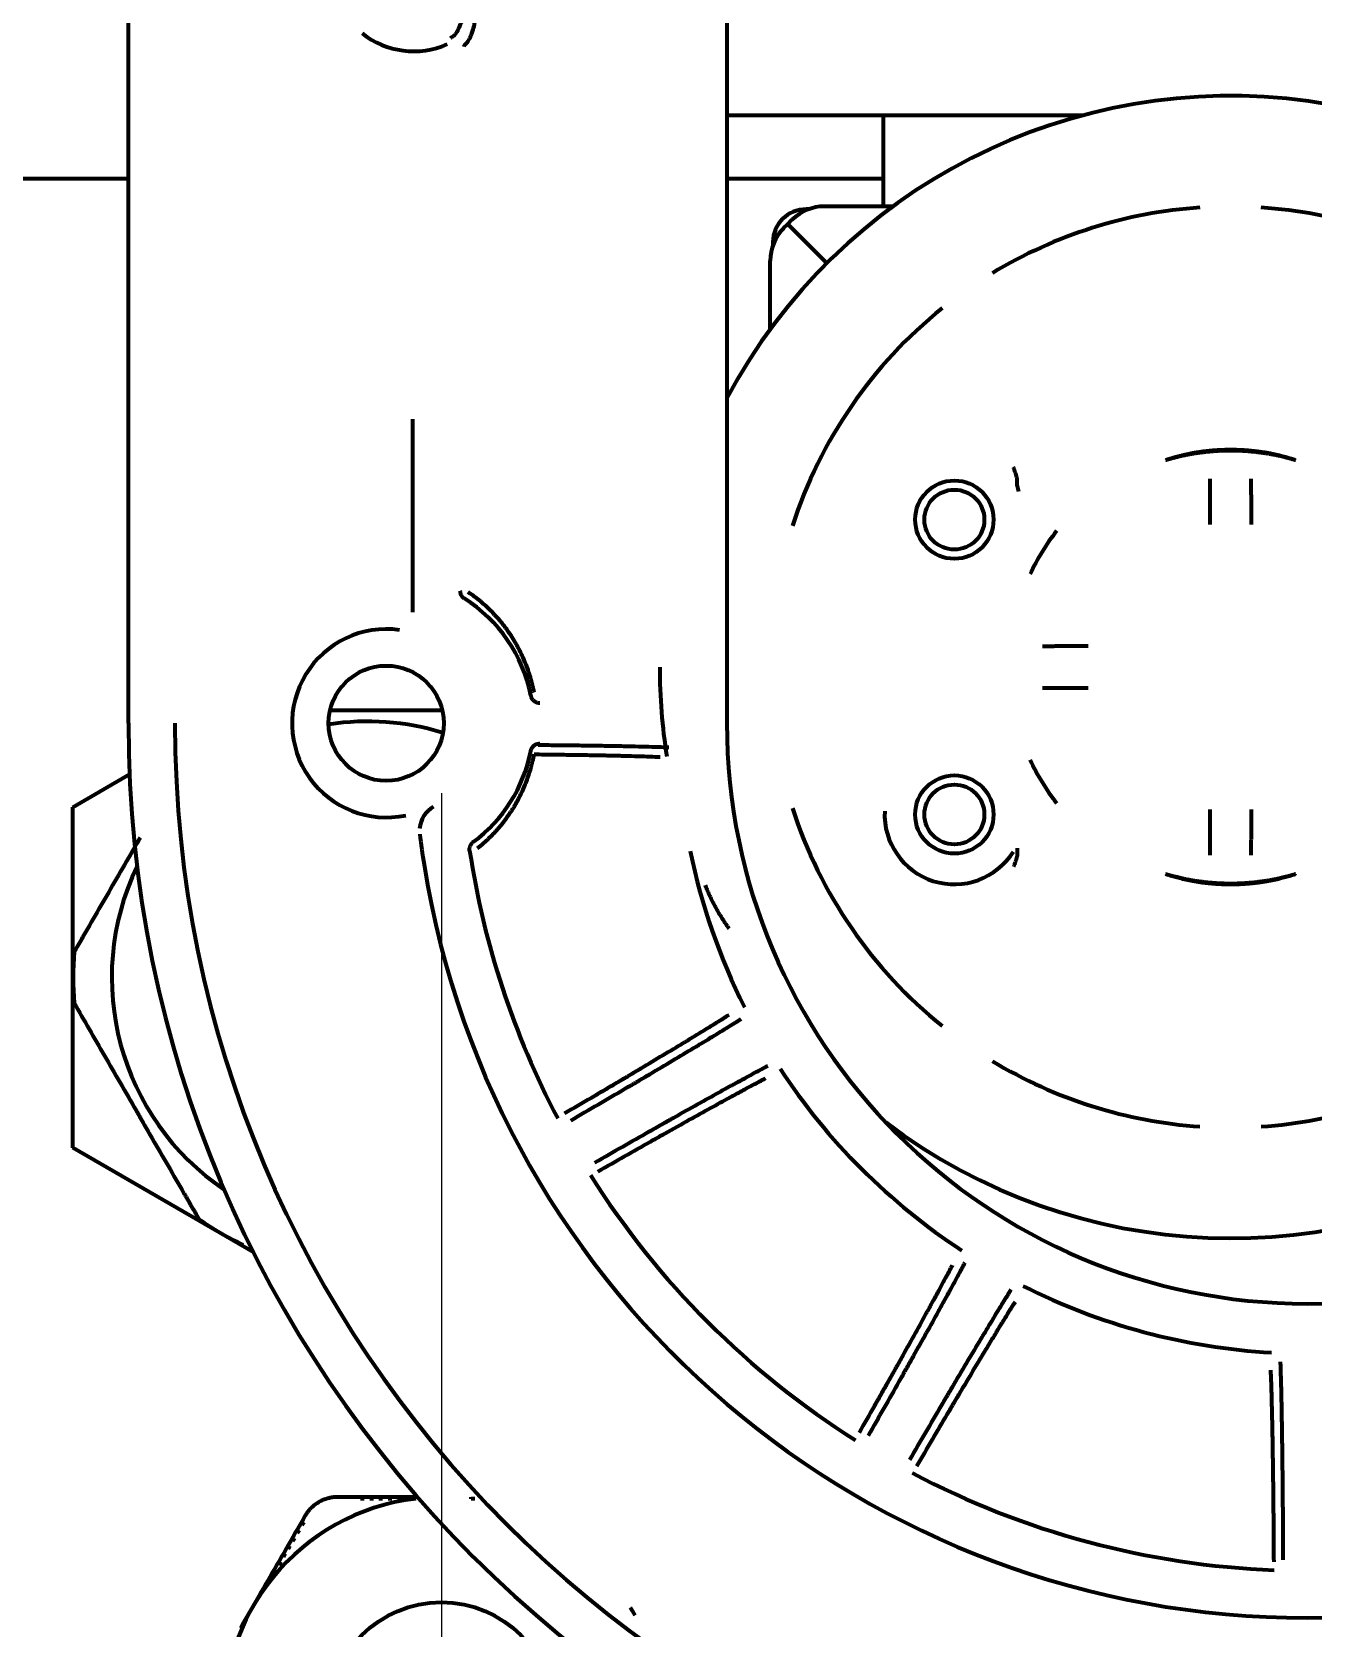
# Model space of a CAD drawing. Header units: inches. Extents: x 904 to 7172, y 213 to 5528.
# Drawn here: x 3591.9 to 3661.4, y 4371.9 to 4458.5 of the extents above; entities that cross this region are included whole.
import ezdxf

# ---------------------------------------------------------------- set-up
doc = ezdxf.new("R2010")
doc.units = ezdxf.units.IN

# ---------------------------------------------------------------- blocks, each defined once
blk = doc.blocks.new('A$C29D5572B')
at = {"color": 1}
blk.add_line((0, 50), (0, -50), dxfattribs=at)
blk = doc.blocks.new('A$C0F8E2EAE')
blk.add_blockref('A$C29D5572B', (0, 0))

msp = doc.modelspace()

# ---------------------------------------------------------------- linework, layer by layer
at = {"linetype": 'Continuous', "lineweight": 70}
for p, q in [((3597.119, 4421.029), (3597.119, 4493.04)), ((3629.619, 4465.052), (3629.619, 4421.029)), ((3629.619, 4454.029), (3648.969, 4454.029)), ((3638.119, 4449.081), (3638.119, 4454.03)), ((3597.113, 4450.579), (3258.116, 4450.579)), ((3638.119, 4450.579), (3629.614, 4450.579)), ((3638.638, 4449.079), (3634.921, 4449.079)), ((3633.153, 4448.347), (3632.927, 4448.121)), ((3634.068, 4448.929), (3633.919, 4448.929)), ((3632.701, 4447.895), (3632.927, 4448.121)), ((3633.634, 4447.414), (3632.927, 4448.121)), ((3633.634, 4447.414), (3632.927, 4448.121)), ((3633.634, 4447.414), (3635.048, 4445.999)), ((3633.634, 4447.414), (3635.048, 4445.999)), ((3632.119, 4447.129), (3632.119, 4446.98)), ((3631.969, 4442.409), (3631.969, 4446.127)), ((3612.546, 4437.527), (3612.546, 4427.067)), ((3645.388, 4433.912), (3645.388, 4434.236)), ((3594.097, 4416.479), (3597.179, 4418.258)), ((3594.097, 4397.979), (3594.097, 4416.479)), ((3645.388, 4414.246), (3645.388, 4413.922)), ((3638.639, 4399.079), (3638.526, 4399.079)), ((3638.672, 4398.929), (3638.845, 4398.929)), ((3603.927, 4392.304), (3594.097, 4397.979)), ((3609.727, 4379.029), (3609.727, 4378.929)), ((3609.927, 4378.929), (3609.727, 4378.929)), ((3609.927, 4379.029), (3609.741, 4379.029)), ((3610.227, 4379.029), (3609.927, 4379.029)), ((3609.927, 4379.029), (3609.927, 4378.929)), ((3610.427, 4379.029), (3610.227, 4379.029)), ((3610.227, 4379.029), (3610.227, 4378.929)), ((3610.427, 4378.929), (3610.227, 4378.929)), ((3610.727, 4379.029), (3610.427, 4379.029)), ((3610.427, 4379.029), (3610.427, 4378.929)), ((3610.927, 4379.029), (3610.727, 4379.029)), ((3610.727, 4379.029), (3610.727, 4378.929)), ((3610.927, 4378.929), (3610.727, 4378.929)), ((3611.227, 4379.029), (3610.927, 4379.029)), ((3610.927, 4379.029), (3610.927, 4378.929)), ((3611.427, 4379.029), (3611.227, 4379.029)), ((3611.227, 4379.029), (3611.227, 4378.929)), ((3611.427, 4378.929), (3611.227, 4378.929)), ((3611.727, 4379.029), (3611.427, 4379.029)), ((3611.427, 4379.029), (3611.427, 4378.929)), ((3611.927, 4379.029), (3611.727, 4379.029)), ((3611.727, 4379.029), (3611.727, 4378.929)), ((3611.927, 4378.929), (3611.727, 4378.929)), ((3612.227, 4379.029), (3611.927, 4379.029)), ((3611.927, 4379.029), (3611.927, 4378.929)), ((3612.427, 4379.029), (3612.227, 4379.029)), ((3612.227, 4379.029), (3612.227, 4378.929)), ((3612.427, 4378.929), (3612.227, 4378.929)), ((3612.727, 4379.029), (3612.427, 4379.029)), ((3612.427, 4379.029), (3612.427, 4378.929)), ((3612.828, 4379.029), (3612.727, 4379.029)), ((3612.727, 4379.029), (3612.727, 4378.947)), ((3615.727, 4378.929), (3615.727, 4379.029)), ((3615.927, 4378.929), (3615.727, 4378.929)), ((3606.303, 4377.293), (3606.203, 4377.12)), ((3606.39, 4377.243), (3606.29, 4377.07)), ((3606.453, 4377.553), (3606.303, 4377.293)), ((3606.39, 4377.243), (3606.303, 4377.293)), ((3606.553, 4377.726), (3606.453, 4377.553)), ((3606.54, 4377.503), (3606.453, 4377.553)), ((3606.64, 4377.676), (3606.54, 4377.503)), ((3606.728, 4378.029), (3606.553, 4377.726)), ((3606.64, 4377.676), (3606.553, 4377.726)), ((3605.803, 4376.427), (3605.703, 4376.254)), ((3605.89, 4376.377), (3605.79, 4376.204)), ((3605.953, 4376.687), (3605.803, 4376.427)), ((3605.89, 4376.377), (3605.803, 4376.427)), ((3606.053, 4376.86), (3605.953, 4376.687)), ((3606.04, 4376.637), (3605.953, 4376.687)), ((3606.14, 4376.81), (3606.04, 4376.637)), ((3606.203, 4377.12), (3606.053, 4376.86)), ((3606.14, 4376.81), (3606.053, 4376.86)), ((3606.29, 4377.07), (3606.203, 4377.12)), ((3605.303, 4375.561), (3605.203, 4375.388)), ((3605.39, 4375.511), (3605.29, 4375.338)), ((3605.453, 4375.821), (3605.303, 4375.561)), ((3605.39, 4375.511), (3605.303, 4375.561)), ((3605.553, 4375.994), (3605.453, 4375.821)), ((3605.54, 4375.771), (3605.453, 4375.821)), ((3605.64, 4375.944), (3605.54, 4375.771)), ((3605.703, 4376.254), (3605.553, 4375.994)), ((3605.64, 4375.944), (3605.553, 4375.994)), ((3605.79, 4376.204), (3605.703, 4376.254)), ((3604.803, 4374.695), (3604.703, 4374.522)), ((3604.89, 4374.645), (3604.79, 4374.472)), ((3604.953, 4374.955), (3604.803, 4374.695)), ((3604.89, 4374.645), (3604.803, 4374.695)), ((3605.053, 4375.128), (3604.953, 4374.955)), ((3605.04, 4374.905), (3604.953, 4374.955)), ((3605.14, 4375.078), (3605.04, 4374.905)), ((3605.203, 4375.388), (3605.053, 4375.128)), ((3605.14, 4375.078), (3605.053, 4375.128)), ((3605.29, 4375.338), (3605.203, 4375.388)), ((3604.303, 4373.829), (3604.203, 4373.655)), ((3604.453, 4374.089), (3604.303, 4373.829)), ((3604.327, 4373.815), (3604.303, 4373.829)), ((3604.553, 4374.262), (3604.453, 4374.089)), ((3604.499, 4374.063), (3604.453, 4374.089)), ((3604.703, 4374.522), (3604.553, 4374.262)), ((3604.616, 4374.225), (3604.553, 4374.262)), ((3604.79, 4374.472), (3604.703, 4374.522)), ((3603.803, 4372.963), (3603.703, 4372.79)), ((3603.953, 4373.223), (3603.803, 4372.963)), ((3603.803, 4372.963), (3603.805, 4372.962)), ((3604.053, 4373.396), (3603.953, 4373.222)), ((3603.953, 4373.223), (3603.954, 4373.222)), ((3604.203, 4373.656), (3604.053, 4373.396)), ((3604.053, 4373.396), (3604.057, 4373.394)), ((3604.217, 4373.648), (3604.203, 4373.656)), ((3624.492, 4372.862), (3624.392, 4373.036)), ((3624.492, 4372.862), (3624.488, 4372.86)), ((3624.642, 4372.602), (3624.492, 4372.862)), ((3603.303, 4372.097), (3603.203, 4371.924)), ((3603.453, 4372.357), (3603.303, 4372.097)), ((3603.303, 4372.097), (3603.356, 4372.067)), ((3603.553, 4372.53), (3603.453, 4372.357)), ((3603.453, 4372.357), (3603.483, 4372.34)), ((3603.703, 4372.79), (3603.553, 4372.53)), ((3603.553, 4372.53), (3603.571, 4372.52)), ((3603.703, 4372.79), (3603.709, 4372.786))]:
    msp.add_line(p, q, dxfattribs=at)
for centre, radius in [((3641.969, 4432.079), 2.125), ((3641.969, 4432.079), 1.625), ((3611.119, 4421.029), 3.125), ((3641.969, 4416.079), 2.125), ((3641.969, 4416.079), 1.625), ((3614.119, 4367.229), 6.1)]:
    msp.add_circle(centre, radius, dxfattribs=at)
for centre, radius, start, end in [((3612.619, 4462.029), 4.529, 231.71709, 293.53976), ((3656.969, 4424.079), 31, 232.84125, 151.91438), ((3634.921, 4446.579), 2.5, 90, 135), ((3633.919, 4447.129), 1.8, 90, 180), ((3656.969, 4424.079), 24.991, 93.82427, 121.17573), ((3656.969, 4424.079), 24.991, 58.82427, 86.17573), ((3634.469, 4446.127), 2.5, 135, 180), ((3656.969, 4424.079), 24.991, 128.82427, 162.14701), ((3656.969, 4424.079), 11.996, 142.00464, 155.16062), ((3611.119, 4421.029), 7.991, 10.88963, 57.92406), ((3611.119, 4421.029), 5.109, 81.93308, 282.00746), ((3656.969, 4424.079), 31, 180, 189.01687), ((3661.119, 4421.029), 64, 180, 0), ((3661.119, 4421.029), 61.472, 180, 0), ((3610.119, 4407.229), 13.9, 72.92437, 98.79375), ((3661.119, 4421.029), 31.5, 180, 0), ((3611.119, 4421.029), 7.991, 306.29963, 349.11037), ((3656.969, 4424.079), 11.996, 204.83938, 217.99536), ((3656.969, 4424.079), 24.991, 197.85299, 231.17573), ((3641.969, 4416.079), 3.788, 177.16731, 327.75157), ((3662.756, 4421.293), 50.211, 187.19463, 189.09231), ((3661.119, 4421.029), 45.991, 188.65313, 207.78465), ((3661.119, 4421.029), 34.207, 191.71605, 206.768), ((3610.119, 4407.229), 13.9, 154.3125, 235.97063), ((3661.119, 4421.029), 48.553, 189.09025, 350.90976), ((3610.119, 4407.229), 16, 175.00783, 184.99217), ((3656.969, 4424.079), 24.991, 238.82427, 266.17573), ((3656.969, 4424.079), 24.991, 273.82427, 301.17573), ((3661.119, 4421.029), 34.207, 213.232, 236.768), ((3661.119, 4421.029), 45.991, 212.21535, 237.78465), ((3610.119, 4407.229), 16, 235.00783, 244.99217), ((3661.119, 4421.029), 34.207, 243.232, 266.768), ((3661.119, 4421.029), 45.991, 242.21535, 267.78465), ((3614.119, 4367.229), 11.8, 96.77813, 0)]:
    msp.add_arc(centre, radius, start, end, dxfattribs=at)
msp.add_ellipse((3614.428, 4415.192), major_axis=(1.341, 0.672), ratio=0.998626, start_param=1.621896, end_param=2.588167, dxfattribs=at)
for points, knots in [([(3614.766, 4458.322), (3614.779, 4458.33), (3614.793, 4458.341), (3614.814, 4458.36), (3614.821, 4458.367), (3614.836, 4458.382), (3614.843, 4458.39), (3614.88, 4458.431), (3614.91, 4458.471), (3614.956, 4458.541), (3614.971, 4458.565), (3614.994, 4458.604), (3615.002, 4458.618), (3615.017, 4458.645), (3615.025, 4458.66), (3615.062, 4458.731), (3615.092, 4458.793), (3615.149, 4458.926), (3615.177, 4458.996), (3615.217, 4459.107), (3615.23, 4459.144), (3615.255, 4459.221), (3615.267, 4459.261), (3615.303, 4459.38), (3615.325, 4459.461), (3615.367, 4459.628), (3615.386, 4459.713), (3615.422, 4459.887), (3615.439, 4459.976), (3615.462, 4460.111), (3615.469, 4460.156), (3615.483, 4460.247), (3615.489, 4460.293), (3615.52, 4460.522), (3615.54, 4460.707), (3615.57, 4461.081), (3615.581, 4461.27), (3615.592, 4461.554), (3615.594, 4461.649), (3615.598, 4461.84), (3615.6, 4462.03), (3615.597, 4462.315), (3615.592, 4462.505), (3615.586, 4462.647), (3615.584, 4462.695), (3615.58, 4462.79), (3615.577, 4462.837), (3615.569, 4462.979), (3615.562, 4463.073), (3615.539, 4463.354), (3615.52, 4463.539), (3615.483, 4463.812), (3615.469, 4463.902), (3615.446, 4464.037), (3615.439, 4464.081), (3615.422, 4464.17), (3615.413, 4464.215), (3615.386, 4464.346), (3615.367, 4464.431), (3615.325, 4464.598), (3615.303, 4464.679), (3615.255, 4464.837), (3615.23, 4464.914), (3615.177, 4465.062), (3615.149, 4465.132), (3615.092, 4465.264), (3615.063, 4465.326), (3615.018, 4465.412), (3615.003, 4465.439), (3614.98, 4465.479), (3614.972, 4465.491), (3614.956, 4465.516), (3614.941, 4465.54), (3614.926, 4465.563), (3614.91, 4465.585), (3614.903, 4465.595), (3614.88, 4465.625), (3614.865, 4465.644), (3614.821, 4465.693), (3614.792, 4465.719), (3614.766, 4465.736)], [0, 0, 0, 0, 0.015625, 0.015625, 0.023437, 0.023437, 0.03125, 0.03125, 0.0625, 0.0625, 0.078125, 0.078125, 0.085937, 0.085937, 0.09375, 0.09375, 0.125, 0.125, 0.15625, 0.15625, 0.171875, 0.171875, 0.1875, 0.1875, 0.21875, 0.21875, 0.25, 0.25, 0.28125, 0.28125, 0.296875, 0.296875, 0.3125, 0.3125, 0.375, 0.375, 0.4375, 0.4375, 0.46875, 0.46875, 0.5, 0.53125, 0.5625, 0.5625, 0.578125, 0.578125, 0.59375, 0.59375, 0.625, 0.625, 0.6875, 0.6875, 0.71875, 0.71875, 0.734375, 0.734375, 0.75, 0.75, 0.78125, 0.78125, 0.8125, 0.8125, 0.84375, 0.84375, 0.875, 0.875, 0.90625, 0.90625, 0.921875, 0.921875, 0.929687, 0.929687, 0.9375, 0.945312, 0.945312, 0.953125, 0.953125, 0.96875, 0.96875, 1, 1, 1, 1]), ([(3615.494, 4457.955), (3615.506, 4457.967), (3615.519, 4457.981), (3615.538, 4458.005), (3615.545, 4458.014), (3615.558, 4458.032), (3615.565, 4458.042), (3615.598, 4458.092), (3615.625, 4458.139), (3615.665, 4458.219), (3615.678, 4458.247), (3615.698, 4458.292), (3615.705, 4458.307), (3615.718, 4458.338), (3615.725, 4458.354), (3615.757, 4458.434), (3615.782, 4458.504), (3615.83, 4458.65), (3615.853, 4458.727), (3615.886, 4458.848), (3615.897, 4458.889), (3615.917, 4458.973), (3615.927, 4459.016), (3615.956, 4459.146), (3615.973, 4459.235), (3616.005, 4459.417), (3616.02, 4459.509), (3616.046, 4459.698), (3616.058, 4459.794), (3616.073, 4459.941), (3616.078, 4459.99), (3616.087, 4460.089), (3616.091, 4460.139), (3616.11, 4460.388), (3616.121, 4460.59), (3616.135, 4460.996), (3616.139, 4461.202), (3616.142, 4461.512), (3616.143, 4461.615), (3616.144, 4461.823), (3616.144, 4462.03), (3616.144, 4462.237), (3616.143, 4462.444), (3616.142, 4462.548), (3616.14, 4462.755), (3616.138, 4462.858), (3616.134, 4463.064), (3616.131, 4463.166), (3616.121, 4463.472), (3616.11, 4463.673), (3616.087, 4463.97), (3616.078, 4464.068), (3616.063, 4464.215), (3616.057, 4464.263), (3616.046, 4464.36), (3616.039, 4464.408), (3616.02, 4464.55), (3616.005, 4464.643), (3615.973, 4464.824), (3615.956, 4464.913), (3615.927, 4465.042), (3615.912, 4465.106), (3615.897, 4465.168), (3615.886, 4465.209), (3615.881, 4465.23), (3615.854, 4465.331), (3615.831, 4465.408), (3615.783, 4465.554), (3615.757, 4465.623), (3615.719, 4465.719), (3615.705, 4465.75), (3615.679, 4465.81), (3615.665, 4465.838), (3615.638, 4465.892), (3615.625, 4465.918), (3615.598, 4465.965), (3615.584, 4465.987), (3615.544, 4466.047), (3615.518, 4466.08), (3615.494, 4466.103)], [0, 0, 0, 0, 0.015625, 0.015625, 0.023437, 0.023437, 0.03125, 0.03125, 0.0625, 0.0625, 0.078125, 0.078125, 0.085937, 0.085937, 0.09375, 0.09375, 0.125, 0.125, 0.15625, 0.15625, 0.171875, 0.171875, 0.1875, 0.1875, 0.21875, 0.21875, 0.25, 0.25, 0.28125, 0.28125, 0.296875, 0.296875, 0.3125, 0.3125, 0.375, 0.375, 0.4375, 0.4375, 0.46875, 0.46875, 0.5, 0.53125, 0.53125, 0.5625, 0.5625, 0.59375, 0.59375, 0.625, 0.625, 0.6875, 0.6875, 0.71875, 0.71875, 0.734375, 0.734375, 0.75, 0.75, 0.78125, 0.78125, 0.8125, 0.8125, 0.828125, 0.835937, 0.835937, 0.84375, 0.84375, 0.875, 0.875, 0.90625, 0.90625, 0.921875, 0.921875, 0.9375, 0.9375, 0.953125, 0.953125, 0.96875, 0.96875, 1, 1, 1, 1]), ([(3614.619, 4458.217), (3614.622, 4458.222), (3614.636, 4458.234), (3614.685, 4458.268), (3614.72, 4458.291), (3614.766, 4458.322)], [0, 0, 0, 0, 0.5, 0.5, 1, 1, 1, 1]), ([(3615.351, 4457.774), (3615.351, 4457.774), (3615.351, 4457.775), (3615.352, 4457.776), (3615.352, 4457.778), (3615.353, 4457.782), (3615.356, 4457.792), (3615.36, 4457.8), (3615.371, 4457.819), (3615.38, 4457.832), (3615.416, 4457.877), (3615.45, 4457.912), (3615.494, 4457.955)], [0, 0, 0, 0, 0.015625, 0.015625, 0.03125, 0.0625, 0.125, 0.25, 0.25, 0.5, 0.5, 1, 1, 1, 1]), ([(3645.369, 4434.367), (3645.341, 4434.46), (3645.311, 4434.552), (3645.264, 4434.691), (3645.248, 4434.737), (3645.223, 4434.806), (3645.215, 4434.828), (3645.198, 4434.874), (3645.189, 4434.897), (3645.18, 4434.92)], [0, 0, 0, 0, 0.5, 0.5, 0.75, 0.75, 0.875, 0.875, 1, 1, 1, 1]), ([(3645.388, 4434.236), (3645.388, 4434.258), (3645.386, 4434.28), (3645.381, 4434.324), (3645.376, 4434.345), (3645.369, 4434.367)], [0, 0, 0, 0, 0.5, 0.5, 1, 1, 1, 1]), ([(3645.388, 4433.912), (3645.4, 4433.853), (3645.41, 4433.798), (3645.429, 4433.694), (3645.437, 4433.646), (3645.446, 4433.602)], [0, 0, 0, 0, 0.5, 0.5, 1, 1, 1, 1]), ([(3655.848, 4434.292), (3655.847, 4434.21), (3655.847, 4434.125), (3655.845, 4433.948), (3655.844, 4433.765), (3655.843, 4433.568), (3655.843, 4433.441), (3655.843, 4433.416), (3655.842, 4433.364), (3655.842, 4433.338), (3655.842, 4433.26), (3655.842, 4433.207), (3655.841, 4433.048), (3655.84, 4432.832), (3655.84, 4432.611), (3655.84, 4432.442), (3655.84, 4432.358), (3655.839, 4432.272), (3655.839, 4432.215), (3655.839, 4432.186), (3655.839, 4432.042), (3655.839, 4431.927), (3655.839, 4431.811)], [0, 0, 0, 0, 0.125, 0.125, 0.25, 0.375, 0.375, 0.40625, 0.40625, 0.4375, 0.4375, 0.5, 0.5, 0.625, 0.75, 0.75, 0.8125, 0.84375, 0.84375, 0.875, 0.875, 1, 1, 1, 1]), ([(3658.098, 4431.811), (3658.098, 4431.927), (3658.098, 4432.041), (3658.098, 4432.269), (3658.097, 4432.495), (3658.097, 4432.717), (3658.096, 4432.855), (3658.096, 4432.882), (3658.096, 4432.937), (3658.096, 4432.964), (3658.096, 4433.046), (3658.096, 4433.1), (3658.095, 4433.259), (3658.094, 4433.466), (3658.093, 4433.662), (3658.092, 4433.805), (3658.092, 4433.876), (3658.092, 4433.944), (3658.091, 4433.99), (3658.091, 4434.013), (3658.09, 4434.125), (3658.09, 4434.21), (3658.089, 4434.292)], [0, 0, 0, 0, 0.125, 0.125, 0.25, 0.375, 0.375, 0.40625, 0.40625, 0.4375, 0.4375, 0.5, 0.5, 0.625, 0.75, 0.75, 0.8125, 0.84375, 0.84375, 0.875, 0.875, 1, 1, 1, 1]), ([(3615.127, 4428.225), (3615.127, 4428.182), (3615.132, 4428.141), (3615.146, 4428.09), (3615.149, 4428.079), (3615.155, 4428.059), (3615.159, 4428.049), (3615.171, 4428.02), (3615.189, 4427.982), (3615.211, 4427.946), (3615.23, 4427.921), (3615.237, 4427.912), (3615.25, 4427.896), (3615.257, 4427.888), (3615.294, 4427.85), (3615.326, 4427.823), (3615.362, 4427.8)], [0, 0, 0, 0, 0.25, 0.25, 0.3125, 0.3125, 0.375, 0.375, 0.5, 0.625, 0.625, 0.6875, 0.6875, 0.75, 0.75, 1, 1, 1, 1]), ([(3619.15, 4422.703), (3619.136, 4422.773), (3619.122, 4422.842), (3619.092, 4422.981), (3619.044, 4423.187), (3618.989, 4423.39), (3618.869, 4423.791), (3618.777, 4424.053), (3618.569, 4424.567), (3618.453, 4424.819), (3618.292, 4425.127), (3618.259, 4425.188), (3618.191, 4425.31), (3618.156, 4425.371), (3618.05, 4425.551), (3617.977, 4425.67), (3617.749, 4426.018), (3617.586, 4426.241), (3617.241, 4426.669), (3617.058, 4426.875), (3616.768, 4427.17), (3616.668, 4427.266), (3616.515, 4427.407), (3616.463, 4427.453), (3616.358, 4427.544), (3616.305, 4427.59), (3616.036, 4427.813), (3615.812, 4427.98), (3615.578, 4428.136)], [0, 0, 0, 0, 0.03125, 0.03125, 0.0625, 0.125, 0.125, 0.25, 0.25, 0.375, 0.375, 0.40625, 0.40625, 0.4375, 0.4375, 0.5, 0.5, 0.625, 0.625, 0.75, 0.75, 0.8125, 0.8125, 0.84375, 0.84375, 0.875, 0.875, 1, 1, 1, 1]), ([(3649.237, 4425.208), (3649.121, 4425.208), (3649.006, 4425.208), (3648.778, 4425.208), (3648.553, 4425.208), (3648.331, 4425.207), (3648.193, 4425.207), (3648.165, 4425.207), (3648.111, 4425.207), (3648.083, 4425.207), (3648.002, 4425.206), (3647.948, 4425.206), (3647.788, 4425.206), (3647.582, 4425.205), (3647.385, 4425.204), (3647.242, 4425.203), (3647.172, 4425.203), (3647.103, 4425.202), (3647.057, 4425.202), (3647.035, 4425.202), (3646.923, 4425.201), (3646.837, 4425.2), (3646.755, 4425.199)], [0, 0, 0, 0, 0.125, 0.125, 0.25, 0.375, 0.375, 0.40625, 0.40625, 0.4375, 0.4375, 0.5, 0.5, 0.625, 0.75, 0.75, 0.8125, 0.84375, 0.84375, 0.875, 0.875, 1, 1, 1, 1]), ([(3618.966, 4422.539), (3618.971, 4422.51), (3618.979, 4422.482), (3618.994, 4422.442), (3619, 4422.429), (3619.013, 4422.403), (3619.019, 4422.39), (3619.042, 4422.353), (3619.058, 4422.33), (3619.086, 4422.297), (3619.096, 4422.286), (3619.117, 4422.266), (3619.128, 4422.256), (3619.161, 4422.229), (3619.185, 4422.212), (3619.222, 4422.191), (3619.235, 4422.185), (3619.261, 4422.172), (3619.275, 4422.167), (3619.316, 4422.152), (3619.371, 4422.138), (3619.428, 4422.133), (3619.457, 4422.133)], [0, 0, 0, 0, 0.125, 0.125, 0.1875, 0.1875, 0.25, 0.25, 0.375, 0.375, 0.4375, 0.4375, 0.5, 0.5, 0.625, 0.625, 0.6875, 0.6875, 0.75, 0.75, 0.875, 1, 1, 1, 1]), ([(3646.755, 4422.959), (3646.837, 4422.958), (3646.922, 4422.957), (3647.099, 4422.956), (3647.283, 4422.955), (3647.479, 4422.954), (3647.606, 4422.953), (3647.632, 4422.953), (3647.683, 4422.953), (3647.709, 4422.953), (3647.788, 4422.952), (3647.84, 4422.952), (3648, 4422.952), (3648.215, 4422.951), (3648.437, 4422.95), (3648.605, 4422.95), (3648.69, 4422.95), (3648.776, 4422.95), (3648.833, 4422.95), (3648.862, 4422.95), (3649.006, 4422.95), (3649.121, 4422.95), (3649.237, 4422.95)], [0, 0, 0, 0, 0.125, 0.125, 0.25, 0.375, 0.375, 0.40625, 0.40625, 0.4375, 0.4375, 0.5, 0.5, 0.625, 0.75, 0.75, 0.8125, 0.84375, 0.84375, 0.875, 0.875, 1, 1, 1, 1]), ([(3614.176, 4421.729), (3613.979, 4421.729), (3613.781, 4421.729), (3613.019, 4421.729), (3612.45, 4421.729), (3611.584, 4421.729), (3611.293, 4421.729), (3610.928, 4421.729), (3610.854, 4421.729), (3610.707, 4421.729), (3610.634, 4421.729), (3610.413, 4421.729), (3610.267, 4421.729), (3609.536, 4421.729), (3608.957, 4421.729), (3608.272, 4421.729), (3608.161, 4421.729), (3608.05, 4421.729)], [0, 0, 0, 0, 0.09976, 0.09976, 0.381669, 0.381669, 0.522623, 0.522623, 0.557862, 0.557862, 0.5931, 0.5931, 0.663577, 0.663577, 0.945486, 0.945486, 1, 1, 1, 1]), ([(3618.966, 4419.519), (3618.971, 4419.548), (3618.979, 4419.576), (3618.994, 4419.616), (3619, 4419.629), (3619.013, 4419.655), (3619.019, 4419.668), (3619.042, 4419.705), (3619.058, 4419.729), (3619.086, 4419.761), (3619.096, 4419.772), (3619.117, 4419.792), (3619.128, 4419.802), (3619.161, 4419.829), (3619.185, 4419.846), (3619.222, 4419.867), (3619.235, 4419.873), (3619.261, 4419.886), (3619.275, 4419.891), (3619.316, 4419.906), (3619.371, 4419.92), (3619.428, 4419.925), (3619.457, 4419.925)], [0, 0, 0, 0, 0.125, 0.125, 0.1875, 0.1875, 0.25, 0.25, 0.375, 0.375, 0.4375, 0.4375, 0.5, 0.5, 0.625, 0.625, 0.6875, 0.6875, 0.75, 0.75, 0.875, 1, 1, 1, 1]), ([(3619.371, 4419.855), (3619.764, 4419.851), (3620.145, 4419.848), (3620.886, 4419.84), (3621.605, 4419.832), (3622.281, 4419.822), (3622.771, 4419.815), (3622.932, 4419.812), (3623.169, 4419.808), (3623.286, 4419.806), (3623.402, 4419.804), (3623.479, 4419.803), (3623.517, 4419.802), (3623.859, 4419.796), (3624.147, 4419.791), (3624.692, 4419.779), (3625.206, 4419.767), (3625.66, 4419.754), (3626.083, 4419.741), (3626.279, 4419.734), (3626.459, 4419.727)], [0, 0, 0, 0, 0.125, 0.125, 0.25, 0.375, 0.375, 0.4375, 0.4375, 0.46875, 0.484375, 0.484375, 0.5, 0.5, 0.625, 0.625, 0.75, 0.875, 0.875, 1, 1, 1, 1]), ([(3616.084, 4414.258), (3616.185, 4414.337), (3616.284, 4414.418), (3616.429, 4414.542), (3616.477, 4414.584), (3616.572, 4414.669), (3616.618, 4414.712), (3616.849, 4414.93), (3617.023, 4415.111), (3617.355, 4415.488), (3617.512, 4415.684), (3617.734, 4415.988), (3617.806, 4416.092), (3617.91, 4416.249), (3617.944, 4416.302), (3618.012, 4416.409), (3618.045, 4416.463), (3618.207, 4416.734), (3618.326, 4416.955), (3618.545, 4417.407), (3618.644, 4417.638), (3618.824, 4418.109), (3618.904, 4418.35), (3618.991, 4418.657), (3619.008, 4418.719), (3619.04, 4418.843), (3619.056, 4418.906), (3619.1, 4419.093), (3619.127, 4419.219), (3619.151, 4419.346)], [0, 0, 0, 0, 0.0625, 0.0625, 0.09375, 0.09375, 0.125, 0.125, 0.25, 0.25, 0.375, 0.375, 0.4375, 0.4375, 0.46875, 0.46875, 0.5, 0.5, 0.625, 0.625, 0.75, 0.75, 0.875, 0.875, 0.90625, 0.90625, 0.9375, 0.9375, 1, 1, 1, 1]), ([(3619.151, 4419.346), (3619.53, 4419.342), (3619.898, 4419.338), (3620.612, 4419.329), (3621.306, 4419.319), (3621.958, 4419.309), (3622.431, 4419.3), (3622.586, 4419.297), (3622.814, 4419.293), (3622.89, 4419.292), (3623.04, 4419.289), (3623.114, 4419.287), (3623.334, 4419.282), (3623.477, 4419.279), (3623.688, 4419.275), (3623.757, 4419.273), (3623.893, 4419.27), (3623.961, 4419.268), (3624.292, 4419.26), (3624.542, 4419.253), (3625.012, 4419.24), (3625.232, 4419.233), (3625.64, 4419.218), (3625.83, 4419.211), (3626.003, 4419.204)], [0, 0, 0, 0, 0.125, 0.125, 0.25, 0.375, 0.375, 0.4375, 0.4375, 0.46875, 0.46875, 0.5, 0.5, 0.5625, 0.5625, 0.59375, 0.59375, 0.625, 0.625, 0.75, 0.75, 0.875, 0.875, 1, 1, 1, 1]), ([(3655.839, 4416.347), (3655.839, 4416.231), (3655.839, 4416.117), (3655.839, 4415.889), (3655.84, 4415.663), (3655.84, 4415.441), (3655.841, 4415.303), (3655.841, 4415.276), (3655.841, 4415.221), (3655.841, 4415.194), (3655.841, 4415.112), (3655.841, 4415.058), (3655.842, 4414.899), (3655.843, 4414.692), (3655.844, 4414.496), (3655.845, 4414.353), (3655.845, 4414.282), (3655.845, 4414.214), (3655.846, 4414.168), (3655.846, 4414.145), (3655.847, 4414.033), (3655.847, 4413.948), (3655.848, 4413.866)], [0, 0, 0, 0, 0.125, 0.125, 0.25, 0.375, 0.375, 0.40625, 0.40625, 0.4375, 0.4375, 0.5, 0.5, 0.625, 0.75, 0.75, 0.8125, 0.84375, 0.84375, 0.875, 0.875, 1, 1, 1, 1]), ([(3658.089, 4413.866), (3658.09, 4413.948), (3658.09, 4414.033), (3658.092, 4414.21), (3658.093, 4414.393), (3658.094, 4414.59), (3658.094, 4414.717), (3658.094, 4414.742), (3658.095, 4414.794), (3658.095, 4414.82), (3658.095, 4414.898), (3658.095, 4414.951), (3658.096, 4415.11), (3658.097, 4415.326), (3658.097, 4415.547), (3658.097, 4415.716), (3658.097, 4415.8), (3658.098, 4415.886), (3658.098, 4415.943), (3658.098, 4415.972), (3658.098, 4416.116), (3658.098, 4416.231), (3658.098, 4416.347)], [0, 0, 0, 0, 0.125, 0.125, 0.25, 0.375, 0.375, 0.40625, 0.40625, 0.4375, 0.4375, 0.5, 0.5, 0.625, 0.75, 0.75, 0.8125, 0.84375, 0.84375, 0.875, 0.875, 1, 1, 1, 1]), ([(3597.758, 4414.82), (3597.692, 4414.706), (3597.627, 4414.594), (3597.27, 4413.974), (3596.98, 4413.473), (3596.406, 4412.479), (3596.122, 4411.986), (3595.558, 4411.01), (3595.279, 4410.526), (3594.932, 4409.925), (3594.862, 4409.805), (3594.724, 4409.566), (3594.656, 4409.447), (3594.45, 4409.091), (3594.314, 4408.855), (3594.179, 4408.621)], [0, 0, 0, 0, 0.052666, 0.052666, 0.289499, 0.289499, 0.526333, 0.526333, 0.763166, 0.763166, 0.822375, 0.822375, 0.881583, 0.881583, 1, 1, 1, 1]), ([(3615.651, 4414.11), (3615.644, 4414.155), (3615.643, 4414.2), (3615.651, 4414.268), (3615.656, 4414.29), (3615.667, 4414.334), (3615.674, 4414.356), (3615.692, 4414.397), (3615.702, 4414.418), (3615.725, 4414.457), (3615.75, 4414.495), (3615.781, 4414.529), (3615.813, 4414.56), (3615.831, 4414.575), (3615.849, 4414.589)], [0, 0, 0, 0, 0.25, 0.25, 0.375, 0.375, 0.5, 0.5, 0.625, 0.625, 0.75, 0.875, 0.875, 1, 1, 1, 1]), ([(3645.369, 4413.791), (3645.341, 4413.698), (3645.311, 4413.606), (3645.264, 4413.467), (3645.248, 4413.421), (3645.223, 4413.353), (3645.215, 4413.33), (3645.198, 4413.284), (3645.189, 4413.261), (3645.18, 4413.238)], [0, 0, 0, 0, 0.5, 0.5, 0.75, 0.75, 0.875, 0.875, 1, 1, 1, 1]), ([(3645.388, 4413.922), (3645.388, 4413.9), (3645.386, 4413.878), (3645.381, 4413.834), (3645.376, 4413.813), (3645.369, 4413.791)], [0, 0, 0, 0, 0.5, 0.5, 1, 1, 1, 1]), ([(3628.43, 4412.25), (3628.463, 4412.166), (3628.536, 4411.989), (3628.613, 4411.814), (3628.698, 4411.63), (3628.742, 4411.538), (3628.832, 4411.356), (3628.879, 4411.265), (3628.974, 4411.085), (3629.023, 4410.996), (3629.174, 4410.731), (3629.28, 4410.558), (3629.502, 4410.217), (3629.617, 4410.05), (3629.739, 4409.887)], [0, 0, 0, 0, 0.099124, 0.211734, 0.211734, 0.324343, 0.324343, 0.436953, 0.436953, 0.549562, 0.549562, 0.774781, 0.774781, 1, 1, 1, 1]), ([(3594.179, 4405.837), (3594.448, 4405.37), (3594.72, 4404.9), (3595.268, 4403.951), (3595.545, 4403.471), (3596.105, 4402.501), (3596.388, 4402.011), (3596.962, 4401.017), (3597.252, 4400.515), (3597.583, 4399.941), (3597.62, 4399.877), (3597.693, 4399.75), (3597.803, 4399.56), (3597.913, 4399.37), (3598.132, 4398.991), (3598.277, 4398.74), (3598.709, 4397.99), (3598.995, 4397.496), (3599.561, 4396.515), (3599.842, 4396.029), (3600.155, 4395.486), (3600.19, 4395.426), (3600.259, 4395.306), (3600.363, 4395.126), (3600.604, 4394.709), (3600.808, 4394.355), (3600.943, 4394.121)], [0, 0, 0, 0, 0.125, 0.125, 0.25, 0.25, 0.375, 0.375, 0.5, 0.5, 0.515625, 0.515625, 0.53125, 0.5625, 0.5625, 0.625, 0.625, 0.75, 0.75, 0.875, 0.875, 0.890625, 0.890625, 0.90625, 0.9375, 1, 1, 1, 1]), ([(3629.724, 4405.193), (3629.523, 4405.064), (3629.296, 4404.922), (3628.794, 4404.609), (3628.518, 4404.44), (3628.068, 4404.164), (3627.912, 4404.069), (3627.669, 4403.921), (3627.586, 4403.871), (3627.46, 4403.794), (3627.417, 4403.768), (3627.332, 4403.716), (3627.289, 4403.69), (3626.898, 4403.454), (3626.532, 4403.233), (3625.765, 4402.774), (3625.364, 4402.534), (3624.736, 4402.161), (3624.522, 4402.034), (3624.249, 4401.872), (3624.195, 4401.839), (3624.084, 4401.774), (3624.029, 4401.741), (3623.862, 4401.642), (3623.638, 4401.51), (3623.41, 4401.375), (3623.181, 4401.24), (3623.066, 4401.172), (3622.718, 4400.967), (3622.485, 4400.83), (3621.776, 4400.414), (3621.295, 4400.132), (3620.805, 4399.846)], [0, 0, 0, 0, 0.125, 0.125, 0.25, 0.25, 0.3125, 0.3125, 0.34375, 0.34375, 0.359375, 0.359375, 0.375, 0.375, 0.5, 0.5, 0.625, 0.625, 0.6875, 0.6875, 0.703125, 0.703125, 0.71875, 0.71875, 0.75, 0.78125, 0.78125, 0.8125, 0.8125, 0.875, 0.875, 1, 1, 1, 1]), ([(3630.381, 4404.965), (3630.172, 4404.833), (3629.936, 4404.687), (3629.415, 4404.365), (3629.129, 4404.19), (3628.663, 4403.907), (3628.501, 4403.809), (3628.248, 4403.656), (3628.162, 4403.604), (3628.031, 4403.525), (3627.987, 4403.499), (3627.898, 4403.445), (3627.853, 4403.418), (3627.448, 4403.174), (3627.068, 4402.947), (3626.273, 4402.473), (3625.857, 4402.226), (3625.206, 4401.841), (3624.984, 4401.71), (3624.701, 4401.543), (3624.644, 4401.509), (3624.529, 4401.442), (3624.472, 4401.408), (3624.299, 4401.306), (3624.183, 4401.238), (3623.599, 4400.895), (3623.122, 4400.615), (3622.147, 4400.044), (3621.65, 4399.754), (3621.142, 4399.458)], [0, 0, 0, 0, 0.125, 0.125, 0.25, 0.25, 0.3125, 0.3125, 0.34375, 0.34375, 0.359375, 0.359375, 0.375, 0.375, 0.5, 0.5, 0.625, 0.625, 0.6875, 0.6875, 0.703125, 0.703125, 0.71875, 0.71875, 0.75, 0.75, 0.875, 0.875, 1, 1, 1, 1]), ([(3622.449, 4397.193), (3622.959, 4397.486), (3623.459, 4397.771), (3624.436, 4398.328), (3624.915, 4398.6), (3625.616, 4398.997), (3625.848, 4399.128), (3626.19, 4399.322), (3626.304, 4399.386), (3626.473, 4399.481), (3626.53, 4399.513), (3626.642, 4399.576), (3626.697, 4399.608), (3627.196, 4399.889), (3627.62, 4400.126), (3628.428, 4400.578), (3628.813, 4400.793), (3629.362, 4401.096), (3629.54, 4401.195), (3629.756, 4401.314), (3629.799, 4401.338), (3629.884, 4401.384), (3629.926, 4401.408), (3630.052, 4401.477), (3630.134, 4401.522), (3630.537, 4401.742), (3630.833, 4401.904), (3631.374, 4402.196), (3631.619, 4402.326), (3631.838, 4402.442)], [0, 0, 0, 0, 0.125, 0.125, 0.25, 0.25, 0.3125, 0.3125, 0.34375, 0.34375, 0.359375, 0.359375, 0.375, 0.375, 0.5, 0.5, 0.625, 0.625, 0.6875, 0.6875, 0.703125, 0.703125, 0.71875, 0.71875, 0.75, 0.75, 0.875, 0.875, 1, 1, 1, 1]), ([(3622.616, 4396.708), (3623.109, 4396.99), (3623.592, 4397.264), (3624.537, 4397.8), (3625, 4398.062), (3625.678, 4398.445), (3625.902, 4398.571), (3626.233, 4398.757), (3626.343, 4398.819), (3626.507, 4398.911), (3626.562, 4398.941), (3626.67, 4399.002), (3626.724, 4399.032), (3627.206, 4399.302), (3627.616, 4399.531), (3628.399, 4399.966), (3628.771, 4400.172), (3629.302, 4400.464), (3629.474, 4400.558), (3629.684, 4400.673), (3629.725, 4400.696), (3629.808, 4400.741), (3629.849, 4400.763), (3629.97, 4400.829), (3630.13, 4400.916), (3630.284, 4401), (3630.434, 4401.081), (3630.508, 4401.121), (3630.725, 4401.238), (3630.862, 4401.312), (3631.257, 4401.523), (3631.495, 4401.648), (3631.706, 4401.759)], [0, 0, 0, 0, 0.125, 0.125, 0.25, 0.25, 0.3125, 0.3125, 0.34375, 0.34375, 0.359375, 0.359375, 0.375, 0.375, 0.5, 0.5, 0.625, 0.625, 0.6875, 0.6875, 0.703125, 0.703125, 0.71875, 0.71875, 0.75, 0.78125, 0.78125, 0.8125, 0.8125, 0.875, 0.875, 1, 1, 1, 1]), ([(3641.848, 4391.617), (3641.738, 4391.405), (3641.613, 4391.168), (3641.334, 4390.647), (3641.18, 4390.362), (3640.929, 4389.899), (3640.841, 4389.738), (3640.704, 4389.488), (3640.658, 4389.403), (3640.587, 4389.274), (3640.563, 4389.23), (3640.515, 4389.142), (3640.49, 4389.098), (3640.27, 4388.698), (3640.063, 4388.324), (3639.629, 4387.543), (3639.402, 4387.135), (3639.045, 4386.497), (3638.923, 4386.28), (3638.768, 4386.004), (3638.736, 4385.948), (3638.674, 4385.836), (3638.642, 4385.78), (3638.547, 4385.611), (3638.419, 4385.384), (3638.289, 4385.154), (3638.158, 4384.922), (3638.092, 4384.806), (3637.894, 4384.455), (3637.76, 4384.219), (3637.355, 4383.505), (3637.079, 4383.02), (3636.798, 4382.527)], [0, 0, 0, 0, 0.125, 0.125, 0.25, 0.25, 0.3125, 0.3125, 0.34375, 0.34375, 0.359375, 0.359375, 0.375, 0.375, 0.5, 0.5, 0.625, 0.625, 0.6875, 0.6875, 0.703125, 0.703125, 0.71875, 0.71875, 0.75, 0.78125, 0.78125, 0.8125, 0.8125, 0.875, 0.875, 1, 1, 1, 1]), ([(3642.531, 4391.748), (3642.416, 4391.53), (3642.285, 4391.285), (3641.995, 4390.746), (3641.834, 4390.452), (3641.572, 4389.973), (3641.481, 4389.807), (3641.338, 4389.549), (3641.29, 4389.461), (3641.216, 4389.327), (3641.191, 4389.282), (3641.141, 4389.191), (3641.115, 4389.145), (3640.886, 4388.731), (3640.671, 4388.345), (3640.219, 4387.537), (3639.983, 4387.115), (3639.611, 4386.455), (3639.485, 4386.231), (3639.323, 4385.945), (3639.29, 4385.887), (3639.225, 4385.772), (3639.192, 4385.713), (3639.093, 4385.539), (3639.027, 4385.421), (3638.693, 4384.832), (3638.42, 4384.352), (3637.861, 4383.37), (3637.575, 4382.87), (3637.283, 4382.36)], [0, 0, 0, 0, 0.125, 0.125, 0.25, 0.25, 0.3125, 0.3125, 0.34375, 0.34375, 0.359375, 0.359375, 0.375, 0.375, 0.5, 0.5, 0.625, 0.625, 0.6875, 0.6875, 0.703125, 0.703125, 0.71875, 0.71875, 0.75, 0.75, 0.875, 0.875, 1, 1, 1, 1]), ([(3639.548, 4381.052), (3639.843, 4381.56), (3640.133, 4382.057), (3640.701, 4383.028), (3640.98, 4383.503), (3641.389, 4384.198), (3641.524, 4384.427), (3641.724, 4384.766), (3641.79, 4384.878), (3641.889, 4385.046), (3641.922, 4385.101), (3641.987, 4385.212), (3642.02, 4385.267), (3642.311, 4385.76), (3642.559, 4386.177), (3643.033, 4386.973), (3643.26, 4387.351), (3643.583, 4387.888), (3643.687, 4388.062), (3643.815, 4388.273), (3643.84, 4388.315), (3643.891, 4388.399), (3643.916, 4388.44), (3643.99, 4388.563), (3644.039, 4388.643), (3644.277, 4389.035), (3644.453, 4389.323), (3644.776, 4389.847), (3644.923, 4390.082), (3645.054, 4390.292)], [0, 0, 0, 0, 0.125, 0.125, 0.25, 0.25, 0.3125, 0.3125, 0.34375, 0.34375, 0.359375, 0.359375, 0.375, 0.375, 0.5, 0.5, 0.625, 0.625, 0.6875, 0.6875, 0.703125, 0.703125, 0.71875, 0.71875, 0.75, 0.75, 0.875, 0.875, 1, 1, 1, 1]), ([(3639.935, 4380.715), (3640.221, 4381.206), (3640.502, 4381.685), (3641.053, 4382.622), (3641.322, 4383.08), (3641.719, 4383.75), (3641.849, 4383.971), (3642.043, 4384.298), (3642.108, 4384.407), (3642.204, 4384.568), (3642.235, 4384.622), (3642.299, 4384.729), (3642.331, 4384.782), (3642.613, 4385.257), (3642.854, 4385.66), (3643.314, 4386.428), (3643.534, 4386.792), (3643.847, 4387.311), (3643.949, 4387.479), (3644.073, 4387.682), (3644.098, 4387.723), (3644.147, 4387.803), (3644.171, 4387.843), (3644.243, 4387.961), (3644.338, 4388.116), (3644.429, 4388.265), (3644.496, 4388.375), (3644.519, 4388.411), (3644.563, 4388.482), (3644.671, 4388.659), (3644.774, 4388.825), (3645.011, 4389.205), (3645.154, 4389.433), (3645.282, 4389.635)], [0, 0, 0, 0, 0.125, 0.125, 0.25, 0.25, 0.3125, 0.3125, 0.34375, 0.34375, 0.359375, 0.359375, 0.375, 0.375, 0.5, 0.5, 0.625, 0.625, 0.6875, 0.6875, 0.703125, 0.703125, 0.71875, 0.71875, 0.75, 0.78125, 0.78125, 0.796875, 0.796875, 0.8125, 0.875, 0.875, 1, 1, 1, 1]), ([(3659.136, 4385.922), (3659.146, 4385.684), (3659.156, 4385.416), (3659.176, 4384.825), (3659.185, 4384.502), (3659.199, 4383.974), (3659.203, 4383.792), (3659.21, 4383.507), (3659.212, 4383.41), (3659.215, 4383.262), (3659.216, 4383.213), (3659.218, 4383.112), (3659.219, 4383.062), (3659.229, 4382.605), (3659.237, 4382.178), (3659.251, 4381.284), (3659.258, 4380.818), (3659.268, 4380.087), (3659.271, 4379.838), (3659.275, 4379.521), (3659.275, 4379.457), (3659.277, 4379.329), (3659.278, 4379.264), (3659.28, 4379.07), (3659.282, 4378.81), (3659.285, 4378.546), (3659.288, 4378.28), (3659.289, 4378.146), (3659.292, 4377.743), (3659.295, 4377.471), (3659.301, 4376.65), (3659.304, 4376.092), (3659.307, 4375.525)], [0, 0, 0, 0, 0.125, 0.125, 0.25, 0.25, 0.3125, 0.3125, 0.34375, 0.34375, 0.359375, 0.359375, 0.375, 0.375, 0.5, 0.5, 0.625, 0.625, 0.6875, 0.6875, 0.703125, 0.703125, 0.71875, 0.71875, 0.75, 0.78125, 0.78125, 0.8125, 0.8125, 0.875, 0.875, 1, 1, 1, 1]), ([(3659.662, 4386.377), (3659.671, 4386.13), (3659.68, 4385.853), (3659.698, 4385.241), (3659.707, 4384.906), (3659.719, 4384.36), (3659.723, 4384.171), (3659.729, 4383.876), (3659.731, 4383.776), (3659.733, 4383.623), (3659.734, 4383.571), (3659.736, 4383.467), (3659.737, 4383.415), (3659.746, 4382.942), (3659.753, 4382.5), (3659.765, 4381.574), (3659.771, 4381.09), (3659.779, 4380.334), (3659.782, 4380.076), (3659.785, 4379.747), (3659.786, 4379.681), (3659.787, 4379.548), (3659.788, 4379.482), (3659.789, 4379.281), (3659.79, 4379.146), (3659.796, 4378.469), (3659.8, 4377.916), (3659.806, 4376.787), (3659.809, 4376.211), (3659.811, 4375.623)], [0, 0, 0, 0, 0.125, 0.125, 0.25, 0.25, 0.3125, 0.3125, 0.34375, 0.34375, 0.359375, 0.359375, 0.375, 0.375, 0.5, 0.5, 0.625, 0.625, 0.6875, 0.6875, 0.703125, 0.703125, 0.71875, 0.71875, 0.75, 0.75, 0.875, 0.875, 1, 1, 1, 1]), ([(3608.46, 4379.029), (3608.377, 4379.029), (3608.293, 4379.024), (3608.125, 4379.002), (3608.04, 4378.986), (3607.933, 4378.958), (3607.912, 4378.952), (3607.869, 4378.94), (3607.806, 4378.92), (3607.743, 4378.897), (3607.62, 4378.846), (3607.54, 4378.807), (3607.442, 4378.75), (3607.422, 4378.739), (3607.384, 4378.715), (3607.327, 4378.678), (3607.273, 4378.639), (3607.167, 4378.557), (3607.101, 4378.498), (3607.023, 4378.42), (3607.008, 4378.404), (3606.978, 4378.372), (3606.934, 4378.323), (3606.894, 4378.273), (3606.816, 4378.171), (3606.77, 4378.101), (3606.728, 4378.029)], [0, 0, 0, 0, 0.125, 0.125, 0.25, 0.25, 0.28125, 0.28125, 0.3125, 0.375, 0.375, 0.5, 0.5, 0.53125, 0.53125, 0.5625, 0.625, 0.625, 0.75, 0.75, 0.78125, 0.78125, 0.8125, 0.875, 0.875, 1, 1, 1, 1])]:
    msp.add_open_spline(points, degree=3, knots=knots, dxfattribs=at)
for points in [[(3653.469, 4435.32), (3653.469, 4435.321), (3653.474, 4435.324), (3653.498, 4435.334), (3653.539, 4435.348), (3653.597, 4435.368), (3653.671, 4435.392), (3653.761, 4435.42), (3653.868, 4435.452), (3653.991, 4435.486), (3654.129, 4435.523), (3654.282, 4435.562), (3654.449, 4435.601), (3654.628, 4435.641), (3654.819, 4435.679), (3655.02, 4435.716), (3655.23, 4435.751), (3655.448, 4435.782), (3655.672, 4435.81), (3655.901, 4435.834), (3656.134, 4435.853), (3656.371, 4435.868), (3656.609, 4435.878), (3656.849, 4435.883), (3657.088, 4435.883), (3657.328, 4435.878), (3657.566, 4435.868), (3657.803, 4435.853), (3658.036, 4435.834), (3658.265, 4435.81), (3658.489, 4435.782), (3658.707, 4435.751), (3658.917, 4435.716), (3659.118, 4435.679), (3659.309, 4435.641), (3659.488, 4435.601), (3659.655, 4435.562), (3659.808, 4435.523), (3659.946, 4435.486), (3660.069, 4435.452), (3660.176, 4435.42), (3660.266, 4435.392), (3660.34, 4435.368), (3660.398, 4435.348), (3660.439, 4435.334), (3660.463, 4435.324), (3660.469, 4435.321), (3660.469, 4435.32)], [(3660.469, 4435.32), (3660.469, 4435.319), (3660.463, 4435.319), (3660.438, 4435.325), (3660.397, 4435.335), (3660.34, 4435.35), (3660.266, 4435.37), (3660.176, 4435.394), (3660.07, 4435.422), (3659.947, 4435.453), (3659.81, 4435.486), (3659.657, 4435.521), (3659.491, 4435.557), (3659.312, 4435.594), (3659.121, 4435.63), (3658.92, 4435.664), (3658.71, 4435.696), (3658.492, 4435.726), (3658.268, 4435.752), (3658.038, 4435.775), (3657.805, 4435.793), (3657.568, 4435.808), (3657.329, 4435.817), (3657.089, 4435.822), (3656.848, 4435.822), (3656.608, 4435.817), (3656.369, 4435.808), (3656.132, 4435.793), (3655.899, 4435.775), (3655.669, 4435.752), (3655.445, 4435.726), (3655.227, 4435.696), (3655.017, 4435.664), (3654.816, 4435.63), (3654.625, 4435.594), (3654.446, 4435.557), (3654.28, 4435.521), (3654.127, 4435.486), (3653.99, 4435.453), (3653.867, 4435.422), (3653.761, 4435.394), (3653.671, 4435.37), (3653.597, 4435.35), (3653.54, 4435.335), (3653.499, 4435.325), (3653.474, 4435.319), (3653.469, 4435.319), (3653.469, 4435.32)], [(3653.469, 4412.838), (3653.469, 4412.839), (3653.474, 4412.839), (3653.499, 4412.833), (3653.54, 4412.823), (3653.597, 4412.808), (3653.671, 4412.788), (3653.761, 4412.764), (3653.867, 4412.736), (3653.99, 4412.705), (3654.127, 4412.672), (3654.28, 4412.637), (3654.446, 4412.601), (3654.625, 4412.564), (3654.816, 4412.528), (3655.017, 4412.494), (3655.227, 4412.462), (3655.445, 4412.432), (3655.669, 4412.406), (3655.899, 4412.383), (3656.132, 4412.365), (3656.369, 4412.351), (3656.608, 4412.341), (3656.848, 4412.336), (3657.089, 4412.336), (3657.329, 4412.341), (3657.568, 4412.351), (3657.805, 4412.365), (3658.038, 4412.383), (3658.268, 4412.406), (3658.492, 4412.432), (3658.71, 4412.462), (3658.92, 4412.494), (3659.121, 4412.528), (3659.312, 4412.564), (3659.491, 4412.601), (3659.657, 4412.637), (3659.81, 4412.672), (3659.947, 4412.705), (3660.07, 4412.736), (3660.176, 4412.764), (3660.266, 4412.788), (3660.34, 4412.808), (3660.397, 4412.823), (3660.438, 4412.833), (3660.463, 4412.839), (3660.469, 4412.839), (3660.469, 4412.838)], [(3660.469, 4412.838), (3660.469, 4412.837), (3660.463, 4412.834), (3660.439, 4412.825), (3660.398, 4412.81), (3660.34, 4412.79), (3660.266, 4412.766), (3660.176, 4412.738), (3660.069, 4412.707), (3659.946, 4412.672), (3659.808, 4412.635), (3659.655, 4412.596), (3659.488, 4412.557), (3659.309, 4412.517), (3659.118, 4412.479), (3658.917, 4412.442), (3658.707, 4412.407), (3658.489, 4412.376), (3658.265, 4412.348), (3658.036, 4412.324), (3657.803, 4412.305), (3657.566, 4412.29), (3657.328, 4412.28), (3657.088, 4412.275), (3656.849, 4412.275), (3656.609, 4412.28), (3656.371, 4412.29), (3656.134, 4412.305), (3655.901, 4412.324), (3655.672, 4412.348), (3655.448, 4412.376), (3655.23, 4412.407), (3655.02, 4412.442), (3654.819, 4412.479), (3654.628, 4412.517), (3654.449, 4412.557), (3654.282, 4412.596), (3654.129, 4412.635), (3653.991, 4412.672), (3653.868, 4412.707), (3653.761, 4412.738), (3653.671, 4412.766), (3653.597, 4412.79), (3653.539, 4412.81), (3653.498, 4412.825), (3653.474, 4412.834), (3653.469, 4412.837), (3653.469, 4412.838)], [(3609.727, 4379.029), (3609.59, 4379.029), (3609.313, 4379.029), (3608.892, 4379.029), (3608.605, 4379.029), (3608.46, 4379.029)]]:
    msp.add_open_spline(points, degree=3, dxfattribs=at)

# ---------------------------------------------------------------- block references
msp.add_blockref('A$C0F8E2EAE', (3614.119, 4367.229))

doc.saveas('drawing.dxf')
